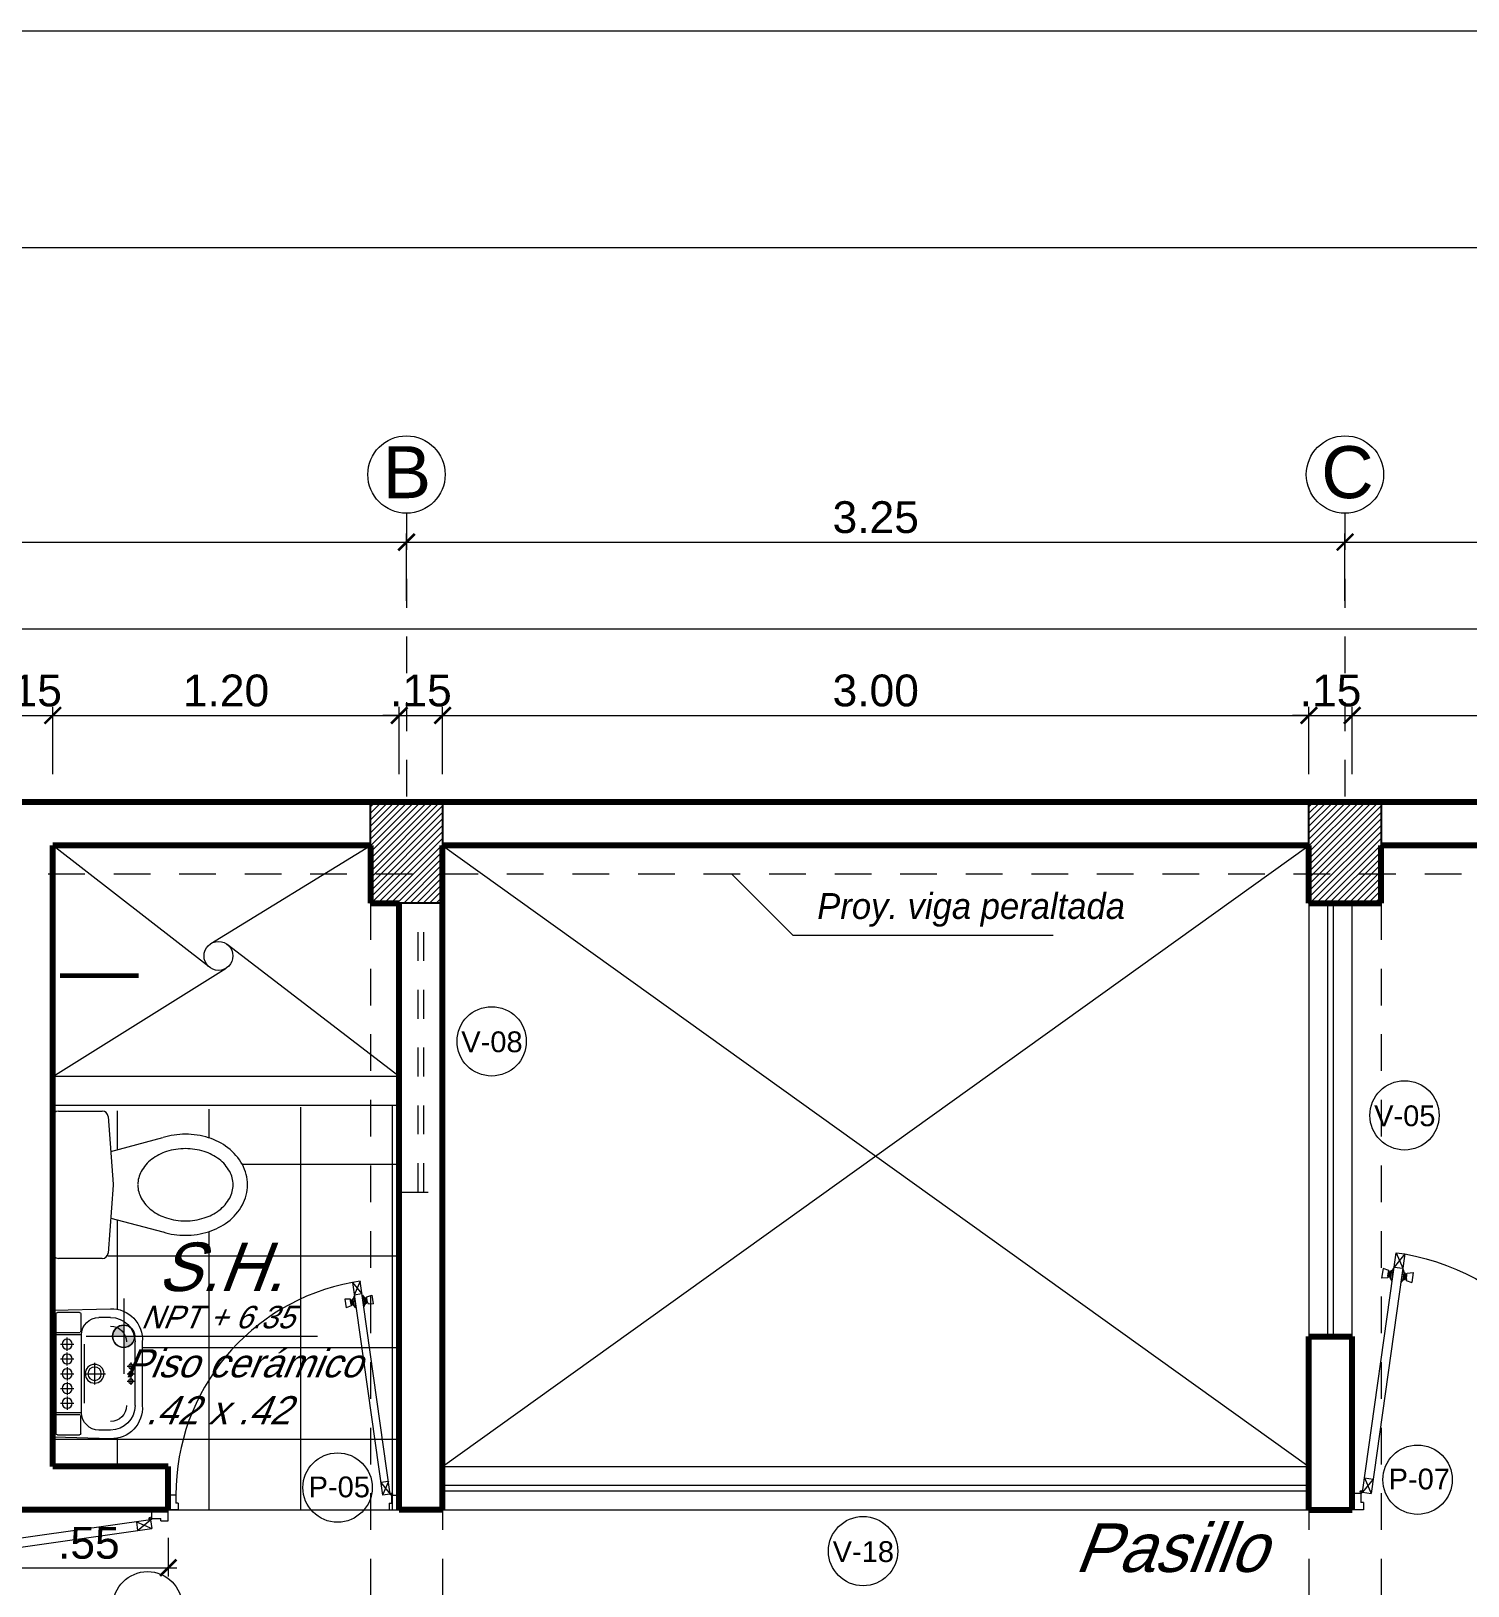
# Model space of a CAD drawing. Header units: millimetres. Extents: x 3779 to 7711, y 1445 to 3132.
# Drawn here: x 3903.43 to 3908.4, y 1485.25 to 1490.63 of the extents above; entities that cross this region are included whole.
import ezdxf

# ---------------------------------------------------------------- set-up
doc = ezdxf.new("R2010")
doc.units = ezdxf.units.MM
doc.header["$PDMODE"] = 3
for name, pattern in [('ACAD_ISO10W100', [18.5, 12, -3, 0.5, -3]), ('CENTER2', [1.125, 0.75, -0.125, 0.125, -0.125]), ('DASHDOTX2', [50.8, 25.4, -12.7, 0, -12.7]), ('HIDDEN', [9.525, 6.35, -3.175])]:
    doc.linetypes.add(name, pattern=pattern)
for name, color, linetype, lineweight in [('cotas', 7, 'Continuous', 5), ('EJES', 20, 'DASHDOTX2', 9), ('LINEA-DE-CORTE', 6, 'ACAD_ISO10W100', 60), ('MOBILIARIOS', 151, 'Continuous', 5), ('PERSONA', 7, 'Continuous', 9), ('pluma 0.0', 33, 'Continuous', 0), ('pluma 1', 1, 'Continuous', 9), ('pluma 1.5', 14, 'Continuous', 15), ('pluma 2', 2, 'Continuous', 20), ('pluma 2.5', 30, 'Continuous', 25), ('pluma 8', 98, 'Continuous', 80), ('proyecciones', 32, 'HIDDEN', 9), ('PUERTAS', 33, 'Continuous', 9), ('SANITARIOS', 40, 'Continuous', 9), ('TEXTO', 7, 'Continuous', 9), ('TEXTURAS', 35, 'Continuous', 5)]:
    doc.layers.add(name, color=color, linetype=linetype, lineweight=lineweight)
doc.styles.add('nombreambiente', font='stylu.ttf', dxfattribs={"oblique": 20})
doc.styles.get("Standard").update_dxf_attribs({"font": 'arial.ttf'})
doc.styles.add('TIMES', font='arial.ttf', dxfattribs={"height": 0.11})
doc.dimstyles.new('julio', dxfattribs={"dimtxt": 0.11, "dimasz": 0.057, "dimexe": 0.03, "dimexo": 0.097, "dimgap": 0.0295, "dimtad": 1, "dimzin": 4, "dimdsep": 46, "dimtxsty": 'TIMES', "dimblk": 'ARCHTICK', "dimcen": 0, "dimdle": 0.03, "dimclrd": 256, "dimclre": 256, "dimclrt": 256, "dimadec": 0, "dimazin": 0, "dimtfac": 1, "dimtix": 1, "dimtmove": 2, "dimatfit": 2, "dimldrblk": 'ARCHTICK', "dimfxl": 1, "dimtolj": 1, "dimtzin": 0, "dimlwd": 5, "dimlwe": 5, "dimarcsym": 0})

# ---------------------------------------------------------------- blocks, each defined once
blk = doc.blocks.new('eqwqewr')
at = {"layer": 'PUERTAS'}
for p, q in [((0.1178, 0.7625, 4483.175), (0.0879, 0.7582, 4483.175)), ((0.0879, 0.7582, 4483.175), (0.2051, -0.0706, 4483.175)), ((0.235, -0.0663, 4483.175), (0.1178, 0.7625, 4483.175)), ((0.0942, 0.704, 4483.175), (0.0902, 0.693, 4483.175)), ((0.0955, 0.7042, 4483.175), (0.0942, 0.704, 4483.175)), ((0.1005, 0.6591, 4483.175), (0.0942, 0.704, 4483.175)), ((0.1248, 0.713, 4483.175), (0.0949, 0.7087, 4483.175)), ((0.1254, 0.7084, 4483.175), (0.1268, 0.7086, 4483.175)), ((0.1331, 0.6637, 4483.175), (0.1268, 0.7086, 4483.175)), ((0.1268, 0.7086, 4483.175), (0.1336, 0.6992, 4483.175)), ((0.1437, 0.7013, 4483.175), (0.1635, 0.7082, 4483.175)), ((0.1445, 0.6958, 4483.175), (0.1437, 0.7013, 4483.175)), ((0.1635, 0.7082, 4483.175), (0.1684, 0.6743, 4483.175)), ((0.0589, 0.6934, 4483.175), (0.0637, 0.6595, 4483.175)), ((0.0799, 0.6922, 4483.175), (0.0589, 0.6934, 4483.175)), ((0.0835, 0.6664, 4483.175), (0.0637, 0.6595, 4483.175)), ((0.0806, 0.6868, 4483.175), (0.0799, 0.6922, 4483.175)), ((0.084, 0.6873, 4483.175), (0.0806, 0.6868, 4483.175)), ((0.0828, 0.6718, 4483.175), (0.0806, 0.6868, 4483.175)), ((0.0862, 0.6723, 4483.175), (0.0828, 0.6718, 4483.175)), ((0.0828, 0.6718, 4483.175), (0.0835, 0.6664, 4483.175)), ((0.0871, 0.6898, 4483.175), (0.0837, 0.6893, 4483.175)), ((0.084, 0.6873, 4483.175), (0.0837, 0.6893, 4483.175)), ((0.0862, 0.6723, 4483.175), (0.084, 0.6873, 4483.175)), ((0.0862, 0.6723, 4483.175), (0.0864, 0.6703, 4483.175)), ((0.0898, 0.6708, 4483.175), (0.0864, 0.6703, 4483.175)), ((0.0902, 0.693, 4483.175), (0.0868, 0.6925, 4483.175)), ((0.0871, 0.6898, 4483.175), (0.0868, 0.6925, 4483.175)), ((0.0898, 0.6708, 4483.175), (0.0871, 0.6898, 4483.175)), ((0.0898, 0.6708, 4483.175), (0.0902, 0.6681, 4483.175)), ((0.0936, 0.6685, 4483.175), (0.0902, 0.693, 4483.175)), ((0.0936, 0.6685, 4483.175), (0.0902, 0.6681, 4483.175)), ((0.1005, 0.6591, 4483.175), (0.0936, 0.6685, 4483.175)), ((0.0987, 0.6817, 4483.175), (0.0987, 0.6817, 4483.175)), ((0.0987, 0.6817, 4483.175), (0.0987, 0.6817, 4483.175)), ((0.1019, 0.6593, 4483.175), (0.1005, 0.6591, 4483.175)), ((0.1318, 0.6635, 4483.175), (0.1331, 0.6637, 4483.175)), ((0.1331, 0.6637, 4483.175), (0.1371, 0.6747, 4483.175)), ((0.1336, 0.6992, 4483.175), (0.137, 0.6996, 4483.175)), ((0.1371, 0.6747, 4483.175), (0.1336, 0.6992, 4483.175)), ((0.1374, 0.6969, 4483.175), (0.137, 0.6996, 4483.175)), ((0.1371, 0.6747, 4483.175), (0.1405, 0.6752, 4483.175)), ((0.1374, 0.6969, 4483.175), (0.1408, 0.6974, 4483.175)), ((0.1401, 0.6779, 4483.175), (0.1374, 0.6969, 4483.175)), ((0.1401, 0.6779, 4483.175), (0.1435, 0.6784, 4483.175)), ((0.1401, 0.6779, 4483.175), (0.1405, 0.6752, 4483.175)), ((0.1411, 0.6954, 4483.175), (0.1408, 0.6974, 4483.175)), ((0.1411, 0.6954, 4483.175), (0.1445, 0.6958, 4483.175)), ((0.1432, 0.6804, 4483.175), (0.1411, 0.6954, 4483.175)), ((0.1432, 0.6804, 4483.175), (0.1466, 0.6809, 4483.175)), ((0.1432, 0.6804, 4483.175), (0.1435, 0.6784, 4483.175)), ((0.1466, 0.6809, 4483.175), (0.1445, 0.6958, 4483.175)), ((0.1466, 0.6809, 4483.175), (0.1474, 0.6755, 4483.175)), ((0.1474, 0.6755, 4483.175), (0.1684, 0.6743, 4483.175)), ((0.228, -0.0168, 4483.175), (0.1981, -0.021, 4483.175)), ((-0.5995, -0.0707, 4483.175), (-0.6297, -0.0707, 4483.175)), ((-0.6297, -0.0707, 4483.175), (-0.6297, -0.1273, 4483.175)), ((-0.5995, -0.0707, 4483.175), (-0.5995, -0.1019, 4483.175)), ((-0.5909, -0.1019, 4483.175), (-0.5995, -0.1019, 4483.175)), ((-0.5909, -0.1019, 4483.175), (-0.5909, -0.1273, 4483.175)), ((0.235, -0.0663, 4483.175), (0.2051, -0.0706, 4483.175)), ((0.2315, -0.1019, 4483.175), (0.2401, -0.1019, 4483.175)), ((0.2315, -0.1019, 4483.175), (0.2315, -0.1273, 4483.175)), ((0.2401, -0.0707, 4483.175), (0.2401, -0.1019, 4483.175)), ((0.2401, -0.0707, 4483.175), (0.2703, -0.0707, 4483.175)), ((0.2401, -0.0707, 4483.175), (0.2401, -0.1019, 4483.175)), ((0.2703, -0.0707, 4483.175), (0.2703, -0.1273, 4483.175)), ((-0.5909, -0.1273, 4483.175), (-0.6297, -0.1273, 4483.175)), ((0.2315, -0.1273, 4483.175), (0.2703, -0.1273, 4483.175))]:
    blk.add_line(p, q, dxfattribs=at)
for radius in [0.00461, 0.000461]:
    blk.add_circle((0.2397, -0.0661, 4483.175), radius, dxfattribs=at)
at = {"layer": 'TEXTURAS', "linetype": 'Continuous', "extrusion": (-4.60854e-07, -6.59516e-08, 1)}
for p, q in [((0.0879, 0.7582, 4483.175), (0.1248, 0.713, 4483.175)), ((0.1178, 0.7625, 4483.175), (0.0949, 0.7087, 4483.175)), ((0.1981, -0.021, 4483.175), (0.235, -0.0663, 4483.175)), ((0.228, -0.0168, 4483.175), (0.2051, -0.0706, 4483.175))]:
    blk.add_line(p, q, dxfattribs=at)
at = {"layer": 'TEXTURAS'}
blk.add_arc((0.2406, -0.0678, 4483.175), 0.8401, 100.4752, 180.1986, dxfattribs=at)
blk = doc.blocks.new('khjkhjk')
at = {"layer": 'SANITARIOS'}
for p, q in [((987.6691, 424.6484), (987.8206, 424.6484)), ((987.6491, 424.1584), (987.6491, 424.6284)), ((987.8405, 424.6299), (987.8589, 424.3949)), ((987.85, 424.5084), (988.0309, 424.5568)), ((987.8589, 424.3918), (987.8405, 424.1568)), ((987.85, 424.2783), (988.0309, 424.2299)), ((987.8206, 424.1384), (987.6691, 424.1384))]:
    blk.add_line(p, q, dxfattribs=at)
for centre, radius, start, end in [((987.6691, 424.6284), 0.02, 90, 180), ((987.8206, 424.6284), 0.02, 4.4846, 90), ((988.1086, 424.3013), 0.2671, 90, 106.9016), ((988.1086, 424.3013), 0.2671, 72.5782, 90), ((988.1228, 424.3465), 0.2197, 52.8533, 72.5782), ((988.0944, 424.3465), 0.1697, 107.4218, 127.1467), ((988.1086, 424.3013), 0.2171, 90, 107.4218), ((988.1086, 424.3013), 0.2171, 72.5782, 90), ((988.1228, 424.3465), 0.1697, 52.8533, 72.5782), ((988.1445, 424.3751), 0.1837, 28.6682, 52.8533), ((988.0393, 424.3934), 0.0958, 151.3318, 179.1537), ((988.0727, 424.3751), 0.1337, 127.1467, 151.3318), ((988.1445, 424.3751), 0.1337, 28.6682, 52.8533), ((988.1778, 424.3934), 0.0958, 360, 28.6682), ((988.1778, 424.3934), 0.1458, 360, 28.6682), ((987.839, 424.3934), 0.02, 355.5154, 4.4846), ((988.0393, 424.3934), 0.0958, 180.8463, 208.6682), ((988.1778, 424.3934), 0.0958, 331.3318, 0), ((988.1778, 424.3934), 0.1458, 331.3318, 0), ((988.0727, 424.4116), 0.1337, 208.6682, 232.8533), ((988.1445, 424.4116), 0.1337, 307.1467, 331.3318), ((988.0944, 424.4403), 0.1697, 232.8533, 252.5782), ((988.1086, 424.4855), 0.2171, 252.5782, 270), ((988.1086, 424.4855), 0.2171, 270, 287.4218), ((988.1228, 424.4403), 0.1697, 287.4218, 307.1467), ((988.1445, 424.4116), 0.1837, 307.1467, 331.3318), ((988.1086, 424.4855), 0.2671, 253.0984, 270), ((988.1086, 424.4855), 0.2671, 270, 287.4218), ((988.1228, 424.4403), 0.2197, 287.4218, 307.1467), ((987.6691, 424.1584), 0.02, 180, 270), ((987.8206, 424.1584), 0.02, 270, 355.5154)]:
    blk.add_arc(centre, radius, start, end, dxfattribs=at)
blk = doc.blocks.new('lavavo 3')
at = {"layer": 'SANITARIOS'}
for p, q in [((1138.5237, 375.7609), (1138.5237, 375.8379)), ((1138.9437, 375.8419), (1138.5277, 375.8419)), ((1138.5937, 375.7584), (1138.5937, 375.8419)), ((1138.6007, 375.7539), (1138.6007, 375.8419)), ((1138.8707, 375.7539), (1138.8707, 375.8419)), ((1138.8777, 375.7584), (1138.8777, 375.8419)), ((1138.9477, 375.8379), (1138.9477, 375.7609)), ((1138.5277, 375.7569), (1138.5887, 375.7569)), ((1138.5907, 375.7539), (1138.5907, 375.7549)), ((1138.8707, 375.7539), (1138.6007, 375.7539)), ((1138.8377, 375.7439), (1138.6337, 375.7439)), ((1138.8807, 375.753), (1138.8807, 375.7549)), ((1138.9437, 375.7569), (1138.8827, 375.7569)), ((1138.5407, 375.6539), (1138.5407, 375.6939)), ((1138.9307, 375.6539), (1138.9307, 375.6939)), ((1138.8457, 375.5689), (1138.6257, 375.5689))]:
    blk.add_line(p, q, dxfattribs=at)
at = {"layer": 'SANITARIOS', "color": 4, "linetype": 'CENTER2', "ltscale": 0.04}
for p, q in [((1138.6337, 375.8269), (1138.6337, 375.7809)), ((1138.6847, 375.8269), (1138.6847, 375.7809)), ((1138.7357, 375.8269), (1138.7357, 375.7809)), ((1138.7867, 375.8269), (1138.7867, 375.7809)), ((1138.8377, 375.8269), (1138.8377, 375.7809)), ((1138.6567, 375.8039), (1138.6107, 375.8039)), ((1138.7077, 375.8039), (1138.6617, 375.8039)), ((1138.7127, 375.8039), (1138.7587, 375.8039)), ((1138.7637, 375.8039), (1138.8097, 375.8039)), ((1138.8147, 375.8039), (1138.8607, 375.8039)), ((1138.6982, 375.7089), (1138.7732, 375.7089))]:
    blk.add_line(p, q, dxfattribs=at)
at = {"layer": 'SANITARIOS', "color": 4}
blk.add_line((1138.7357, 375.7464), (1138.7357, 375.6714), dxfattribs=at)
at = {"layer": 'SANITARIOS', "color": 4, "linetype": 'CENTER2', "ltscale": 0.02}
for p, q in [((1138.6972, 375.5834), (1138.7227, 375.5834)), ((1138.7099, 375.5961), (1138.7099, 375.5706)), ((1138.7229, 375.5834), (1138.7484, 375.5834)), ((1138.7357, 375.5961), (1138.7357, 375.5706)), ((1138.7487, 375.5834), (1138.7742, 375.5834)), ((1138.7614, 375.5961), (1138.7614, 375.5706))]:
    blk.add_line(p, q, dxfattribs=at)
at = {"layer": 'SANITARIOS'}
blk.add_lwpolyline([(1138.5157, 375.8489), (1138.5107, 375.6539, 0.445971), (1138.6257, 375.5439), (1138.8457, 375.5439, 0.445971), (1138.9607, 375.6539), (1138.9557, 375.8489, 0.414214), (1138.9507, 375.8539), (1138.5207, 375.8539, 0.414214)], format="xyb", close=True, dxfattribs=at)
for centre, radius in [((1138.6337, 375.8039), 0.0173), ((1138.6847, 375.8039), 0.0173), ((1138.7357, 375.8039), 0.0173), ((1138.7867, 375.8039), 0.0173), ((1138.8377, 375.8039), 0.0173), ((1138.7357, 375.7089), 0.0325), ((1138.7357, 375.7089), 0.0232), ((1138.7099, 375.5834), 0.00775), ((1138.7357, 375.5834), 0.00775), ((1138.7614, 375.5834), 0.00775)]:
    blk.add_circle(centre, radius, dxfattribs=at)
for centre, radius, start, end in [((1138.5277, 375.8379), 0.004, 90, 180), ((1138.9437, 375.8379), 0.004, 360, 90), ((1138.5277, 375.7609), 0.004, 180, 270), ((1138.6007, 375.6939), 0.06, 90, 180), ((1138.5887, 375.7549), 0.002, 0, 90), ((1138.8707, 375.6939), 0.06, 0, 90), ((1138.8827, 375.7549), 0.002, 90, 180), ((1138.9437, 375.7609), 0.004, 270, 0), ((1138.6257, 375.6539), 0.085, 180, 270), ((1138.6257, 375.6539), 0.055, 180, 270), ((1138.8457, 375.6539), 0.085, 270, 0), ((1138.8457, 375.6539), 0.055, 270, 0)]:
    blk.add_arc(centre, radius, start, end, dxfattribs=at)
blk = doc.blocks.new('iiuyu')
at = {"layer": 'pluma 1', "ltscale": 0.3}
h = blk.add_hatch(color=256, dxfattribs=at)
h.paths.add_polyline_path([(1118.6362, 393.0279, 0.414214), (1118.5977, 392.9893), (1118.6362, 392.9893)])
h.paths.add_polyline_path([(1118.6747, 392.9893), (1118.6362, 392.9893), (1118.6362, 392.9508, 0.414214)])
for p, q in [((1118.6362, 393.1195), (1118.6362, 392.8592)), ((1118.506, 392.9893), (1119.307, 392.9893))]:
    blk.add_line(p, q, dxfattribs=at)
blk.add_circle((1118.6362, 392.9893), 0.0385, dxfattribs=at)
for start, end in [(0, 180), (180, 0)]:
    blk.add_arc((1118.6362, 392.9893), 0.0385, start, end, dxfattribs=at)
blk = doc.blocks.new('_ArchTick')
at = {"color": 0, "linetype": 'ByBlock', "lineweight": 40, "const_width": 0.15}
blk.add_lwpolyline([(-0.5, -0.5), (0.5, 0.5)], dxfattribs=at)
blk = doc.blocks.new('*D444')
at = {"layer": 'cotas', "lineweight": 5, "transparency": 16777216}
for p, q in [((3901.5224, 1488.5592), (3916.8824, 1488.5592)), ((3901.5524, 1488.0562), (3901.5524, 1488.5892)), ((3916.8524, 1488.0562), (3916.8524, 1488.5892))]:
    blk.add_line(p, q, dxfattribs=at)
at = {"layer": 'Defpoints', "color": 0, "transparency": 16777216}
for p in [(3916.8524, 1488.5592), (3901.5524, 1487.9592), (3916.8524, 1487.9592)]:
    blk.add_point(p, dxfattribs=at)
at = {"layer": 'cotas', "lineweight": 5, "transparency": 16777216, "xscale": 0.057, "yscale": 0.057, "zscale": 0.057, "rotation": 180}
blk.add_blockref('_ArchTick', (3901.5524, 1488.5592), dxfattribs=at)
at = {"layer": 'cotas', "lineweight": 5, "transparency": 16777216, "xscale": 0.057, "yscale": 0.057, "zscale": 0.057}
blk.add_blockref('_ArchTick', (3916.8524, 1488.5592), dxfattribs=at)
at = {"layer": 'cotas', "transparency": 16777216, "insert": (3909.355, 1488.65), "char_height": 0.11, "attachment_point": 5, "style": 'TIMES'}
blk.add_mtext('\\A1;15.30', dxfattribs=at)
blk = doc.blocks.new('*D375')
at = {"layer": 'cotas', "lineweight": 5, "transparency": 16777216}
for p, q in [((3901.5524, 1488.6562), (3901.5524, 1488.8892)), ((3904.7274, 1488.6562), (3904.7274, 1488.8892)), ((3901.5224, 1488.8592), (3904.7574, 1488.8592))]:
    blk.add_line(p, q, dxfattribs=at)
at = {"layer": 'Defpoints', "color": 0, "transparency": 16777216}
for p in [(3904.7274, 1488.8592), (3901.5524, 1488.5592), (3904.7274, 1488.5592)]:
    blk.add_point(p, dxfattribs=at)
at = {"layer": 'cotas', "lineweight": 5, "transparency": 16777216, "xscale": 0.057, "yscale": 0.057, "zscale": 0.057, "rotation": 180}
blk.add_blockref('_ArchTick', (3901.5524, 1488.8592), dxfattribs=at)
at = {"layer": 'cotas', "lineweight": 5, "transparency": 16777216, "xscale": 0.057, "yscale": 0.057, "zscale": 0.057}
blk.add_blockref('_ArchTick', (3904.7274, 1488.8592), dxfattribs=at)
at = {"layer": 'cotas', "transparency": 16777216, "insert": (3903.1399, 1488.9449), "char_height": 0.11, "attachment_point": 5, "style": 'TIMES'}
blk.add_mtext('\\A1;3.18', dxfattribs=at)
blk = doc.blocks.new('*D376')
at = {"layer": 'cotas', "lineweight": 5, "transparency": 16777216}
for p, q in [((3904.7274, 1488.6562), (3904.7274, 1488.8892)), ((3907.9774, 1488.6562), (3907.9774, 1488.8892)), ((3904.6974, 1488.8592), (3908.0074, 1488.8592))]:
    blk.add_line(p, q, dxfattribs=at)
at = {"layer": 'Defpoints', "color": 0, "transparency": 16777216}
for p in [(3907.9774, 1488.8592), (3904.7274, 1488.5592), (3907.9774, 1488.5592)]:
    blk.add_point(p, dxfattribs=at)
at = {"layer": 'cotas', "lineweight": 5, "transparency": 16777216, "xscale": 0.057, "yscale": 0.057, "zscale": 0.057, "rotation": 180}
blk.add_blockref('_ArchTick', (3904.7274, 1488.8592), dxfattribs=at)
at = {"layer": 'cotas', "lineweight": 5, "transparency": 16777216, "xscale": 0.057, "yscale": 0.057, "zscale": 0.057}
blk.add_blockref('_ArchTick', (3907.9774, 1488.8592), dxfattribs=at)
at = {"layer": 'cotas', "transparency": 16777216, "insert": (3906.3524, 1488.9449), "char_height": 0.11, "attachment_point": 5, "style": 'TIMES'}
blk.add_mtext('\\A1;3.25', dxfattribs=at)
blk = doc.blocks.new('*D377')
at = {"layer": 'cotas', "lineweight": 5, "transparency": 16777216}
for p, q in [((3907.9774, 1488.6562), (3907.9774, 1488.8892)), ((3910.4774, 1488.6562), (3910.4774, 1488.8892)), ((3907.9474, 1488.8592), (3910.5074, 1488.8592))]:
    blk.add_line(p, q, dxfattribs=at)
at = {"layer": 'Defpoints', "color": 0, "transparency": 16777216}
for p in [(3910.4774, 1488.8592), (3907.9774, 1488.5592), (3910.4774, 1488.5592)]:
    blk.add_point(p, dxfattribs=at)
at = {"layer": 'cotas', "lineweight": 5, "transparency": 16777216, "xscale": 0.057, "yscale": 0.057, "zscale": 0.057, "rotation": 180}
blk.add_blockref('_ArchTick', (3907.9774, 1488.8592), dxfattribs=at)
at = {"layer": 'cotas', "lineweight": 5, "transparency": 16777216, "xscale": 0.057, "yscale": 0.057, "zscale": 0.057}
blk.add_blockref('_ArchTick', (3910.4774, 1488.8592), dxfattribs=at)
at = {"layer": 'cotas', "transparency": 16777216, "insert": (3909.2274, 1488.9449), "char_height": 0.11, "attachment_point": 5, "style": 'TIMES'}
blk.add_mtext('\\A1;2.50', dxfattribs=at)
blk = doc.blocks.new('*D383')
at = {"layer": 'cotas', "lineweight": 5, "transparency": 16777216}
for p, q in [((3903.5024, 1488.0562), (3903.5024, 1488.2892)), ((3904.7024, 1488.0562), (3904.7024, 1488.2892)), ((3903.4724, 1488.2592), (3904.7324, 1488.2592))]:
    blk.add_line(p, q, dxfattribs=at)
at = {"layer": 'Defpoints', "color": 0, "transparency": 16777216}
for p in [(3904.7024, 1488.2592), (3903.5024, 1487.9592), (3904.7024, 1487.9592)]:
    blk.add_point(p, dxfattribs=at)
at = {"layer": 'cotas', "lineweight": 5, "transparency": 16777216, "xscale": 0.057, "yscale": 0.057, "zscale": 0.057, "rotation": 180}
blk.add_blockref('_ArchTick', (3903.5024, 1488.2592), dxfattribs=at)
at = {"layer": 'cotas', "lineweight": 5, "transparency": 16777216, "xscale": 0.057, "yscale": 0.057, "zscale": 0.057}
blk.add_blockref('_ArchTick', (3904.7024, 1488.2592), dxfattribs=at)
at = {"layer": 'cotas', "transparency": 16777216, "insert": (3904.1024, 1488.3449), "char_height": 0.11, "attachment_point": 5, "style": 'TIMES'}
blk.add_mtext('\\A1;1.20', dxfattribs=at)
blk = doc.blocks.new('*D384')
at = {"layer": 'cotas', "lineweight": 5, "transparency": 16777216}
for p, q in [((3907.8524, 1488.0562), (3907.8524, 1488.2892)), ((3908.0024, 1488.0562), (3908.0024, 1488.2892)), ((3907.8524, 1488.2592), (3907.7954, 1488.2592)), ((3907.8524, 1488.2592), (3908.0024, 1488.2592)), ((3908.0024, 1488.2592), (3908.0594, 1488.2592))]:
    blk.add_line(p, q, dxfattribs=at)
at = {"layer": 'Defpoints', "color": 0, "transparency": 16777216}
for p in [(3908.0024, 1488.2592), (3907.8524, 1487.9592), (3908.0024, 1487.9592)]:
    blk.add_point(p, dxfattribs=at)
at = {"layer": 'cotas', "lineweight": 5, "transparency": 16777216, "xscale": 0.057, "yscale": 0.057, "zscale": 0.057}
blk.add_blockref('_ArchTick', (3907.8524, 1488.2592), dxfattribs=at)
at = {"layer": 'cotas', "lineweight": 5, "transparency": 16777216, "xscale": 0.057, "yscale": 0.057, "zscale": 0.057, "rotation": 180}
blk.add_blockref('_ArchTick', (3908.0024, 1488.2592), dxfattribs=at)
at = {"layer": 'cotas', "transparency": 16777216, "insert": (3907.9274, 1488.3449), "char_height": 0.11, "attachment_point": 5, "style": 'TIMES'}
blk.add_mtext('\\A1;.15', dxfattribs=at)
blk = doc.blocks.new('*D385')
at = {"layer": 'cotas', "lineweight": 5, "transparency": 16777216}
for p, q in [((3908.0024, 1488.0562), (3908.0024, 1488.2892)), ((3910.3524, 1488.0562), (3910.3524, 1488.2892)), ((3907.9724, 1488.2592), (3910.3824, 1488.2592))]:
    blk.add_line(p, q, dxfattribs=at)
at = {"layer": 'Defpoints', "color": 0, "transparency": 16777216}
for p in [(3910.3524, 1488.2592), (3908.0024, 1487.9592), (3910.3524, 1487.9592)]:
    blk.add_point(p, dxfattribs=at)
at = {"layer": 'cotas', "lineweight": 5, "transparency": 16777216, "xscale": 0.057, "yscale": 0.057, "zscale": 0.057, "rotation": 180}
blk.add_blockref('_ArchTick', (3908.0024, 1488.2592), dxfattribs=at)
at = {"layer": 'cotas', "lineweight": 5, "transparency": 16777216, "xscale": 0.057, "yscale": 0.057, "zscale": 0.057}
blk.add_blockref('_ArchTick', (3910.3524, 1488.2592), dxfattribs=at)
at = {"layer": 'cotas', "transparency": 16777216, "insert": (3909.1774, 1488.3449), "char_height": 0.11, "attachment_point": 5, "style": 'TIMES'}
blk.add_mtext('\\A1;2.35', dxfattribs=at)
blk = doc.blocks.new('*D411')
at = {"layer": 'cotas', "lineweight": 5, "transparency": 16777216}
for p, q in [((3904.8524, 1488.0562), (3904.8524, 1488.2892)), ((3907.8524, 1488.0562), (3907.8524, 1488.2892)), ((3904.8224, 1488.2592), (3907.8824, 1488.2592))]:
    blk.add_line(p, q, dxfattribs=at)
at = {"layer": 'Defpoints', "color": 0, "transparency": 16777216}
for p in [(3907.8524, 1488.2592), (3904.8524, 1487.9592), (3907.8524, 1487.9592)]:
    blk.add_point(p, dxfattribs=at)
at = {"layer": 'cotas', "lineweight": 5, "transparency": 16777216, "xscale": 0.057, "yscale": 0.057, "zscale": 0.057, "rotation": 180}
blk.add_blockref('_ArchTick', (3904.8524, 1488.2592), dxfattribs=at)
at = {"layer": 'cotas', "lineweight": 5, "transparency": 16777216, "xscale": 0.057, "yscale": 0.057, "zscale": 0.057}
blk.add_blockref('_ArchTick', (3907.8524, 1488.2592), dxfattribs=at)
at = {"layer": 'cotas', "transparency": 16777216, "insert": (3906.3524, 1488.3449), "char_height": 0.11, "attachment_point": 5, "style": 'TIMES'}
blk.add_mtext('\\A1;3.00', dxfattribs=at)
blk = doc.blocks.new('*D430')
at = {"layer": 'cotas', "lineweight": 5, "transparency": 16777216}
for p, q in [((3904.7024, 1488.0562), (3904.7024, 1488.2892)), ((3904.8524, 1488.0562), (3904.8524, 1488.2892)), ((3904.7024, 1488.2592), (3904.6454, 1488.2592)), ((3904.7024, 1488.2592), (3904.8524, 1488.2592)), ((3904.8524, 1488.2592), (3904.9094, 1488.2592))]:
    blk.add_line(p, q, dxfattribs=at)
at = {"layer": 'Defpoints', "color": 0, "transparency": 16777216}
for p in [(3904.8524, 1488.2592), (3904.7024, 1487.9592), (3904.8524, 1487.9592)]:
    blk.add_point(p, dxfattribs=at)
at = {"layer": 'cotas', "lineweight": 5, "transparency": 16777216, "xscale": 0.057, "yscale": 0.057, "zscale": 0.057}
blk.add_blockref('_ArchTick', (3904.7024, 1488.2592), dxfattribs=at)
at = {"layer": 'cotas', "lineweight": 5, "transparency": 16777216, "xscale": 0.057, "yscale": 0.057, "zscale": 0.057, "rotation": 180}
blk.add_blockref('_ArchTick', (3904.8524, 1488.2592), dxfattribs=at)
at = {"layer": 'cotas', "transparency": 16777216, "insert": (3904.7774, 1488.3449), "char_height": 0.11, "attachment_point": 5, "style": 'TIMES'}
blk.add_mtext('\\A1;.15', dxfattribs=at)
blk = doc.blocks.new('*D431')
at = {"layer": 'cotas', "lineweight": 5, "transparency": 16777216}
for p, q in [((3903.3524, 1488.0562), (3903.3524, 1488.2892)), ((3903.5024, 1488.0562), (3903.5024, 1488.2892)), ((3903.3524, 1488.2592), (3903.2954, 1488.2592)), ((3903.3524, 1488.2592), (3903.5024, 1488.2592)), ((3903.5024, 1488.2592), (3903.5594, 1488.2592))]:
    blk.add_line(p, q, dxfattribs=at)
at = {"layer": 'Defpoints', "color": 0, "transparency": 16777216}
for p in [(3903.5024, 1488.2592), (3903.3524, 1487.9592), (3903.5024, 1487.9592)]:
    blk.add_point(p, dxfattribs=at)
at = {"layer": 'cotas', "lineweight": 5, "transparency": 16777216, "xscale": 0.057, "yscale": 0.057, "zscale": 0.057}
blk.add_blockref('_ArchTick', (3903.3524, 1488.2592), dxfattribs=at)
at = {"layer": 'cotas', "lineweight": 5, "transparency": 16777216, "xscale": 0.057, "yscale": 0.057, "zscale": 0.057, "rotation": 180}
blk.add_blockref('_ArchTick', (3903.5024, 1488.2592), dxfattribs=at)
at = {"layer": 'cotas', "transparency": 16777216, "insert": (3903.4274, 1488.3449), "char_height": 0.11, "attachment_point": 5, "style": 'TIMES'}
blk.add_mtext('\\A1;.15', dxfattribs=at)
blk = doc.blocks.new('*D342')
at = {"layer": 'cotas', "lineweight": 5, "transparency": 16777216}
for p, q in [((3903.3524, 1485.4122), (3903.3524, 1485.2785)), ((3903.9024, 1485.4122), (3903.9024, 1485.2785)), ((3903.3224, 1485.3085), (3903.9324, 1485.3085))]:
    blk.add_line(p, q, dxfattribs=at)
at = {"layer": 'Defpoints', "color": 0, "transparency": 16777216}
for p in [(3903.3524, 1485.5092), (3903.9024, 1485.5092), (3903.9024, 1485.3085)]:
    blk.add_point(p, dxfattribs=at)
at = {"layer": 'cotas', "lineweight": 5, "transparency": 16777216, "xscale": 0.057, "yscale": 0.057, "zscale": 0.057, "rotation": 180}
blk.add_blockref('_ArchTick', (3903.3524, 1485.3085), dxfattribs=at)
at = {"layer": 'cotas', "lineweight": 5, "transparency": 16777216, "xscale": 0.057, "yscale": 0.057, "zscale": 0.057}
blk.add_blockref('_ArchTick', (3903.9024, 1485.3085), dxfattribs=at)
at = {"layer": 'cotas', "transparency": 16777216, "insert": (3903.6274, 1485.394), "char_height": 0.11, "attachment_point": 5, "style": 'TIMES'}
blk.add_mtext('\\A1;.55', dxfattribs=at)

msp = doc.modelspace()

# ---------------------------------------------------------------- hatches: boundary and pattern name
at = {"layer": 'TEXTURAS'}
h = msp.add_hatch(dxfattribs=at)
h.set_pattern_fill('LINE', color=256, scale=0.005, angle=45)
h.set_pattern_definition([(45, (50.738948, -57.590765), (-0.01122532015, 0.01122532015), [])])
h.paths.add_polyline_path([(3904.8524, 1487.8092), (3904.8524, 1487.9592), (3904.6024, 1487.9592), (3904.6024, 1487.6092), (3904.8524, 1487.6092)])
h = msp.add_hatch(dxfattribs=at)
h.set_pattern_fill('LINE', color=256, scale=0.005, angle=45)
h.set_pattern_definition([(45, (53.988948, -57.590765), (-0.01122532015, 0.01122532015), [])])
h.paths.add_polyline_path([(3908.1024, 1487.8092), (3908.1024, 1487.9592), (3907.8524, 1487.9592), (3907.8524, 1487.6092), (3908.1024, 1487.6092)])
h = msp.add_hatch(dxfattribs=at)
h.set_pattern_fill('NET', color=256, scale=0.1)
h.set_pattern_definition([(0, (47.68895, -70.31427), (0, 0.3175), []), (90, (47.68895, -70.31427), (-0.3175, 2e-17), [])])
h.paths.add_polyline_path([(3902.359, 1486.5643, -0.156288), (3902.2787, 1486.4861, -0.113595), (3902.1619, 1486.4592, -0.057065), (3902.1015, 1486.4661), (3901.9034, 1486.5192), (3901.8924, 1486.3792), (3901.7024, 1486.3792), (3901.7024, 1486.2), (3901.9024, 1486.2051, -0.401257), (3902.0124, 1486.1063), (3902.0124, 1485.8701, -0.442532), (3901.9036, 1485.7551), (3901.7024, 1485.7602), (3901.7024, 1485.6592), (3902.5524, 1485.6592), (3902.5524, 1485.5092), (3903.3524, 1485.5092), (3903.3524, 1486.9092), (3901.8739, 1486.8892, -0.39147), (3901.8938, 1486.8708), (3901.9034, 1486.7493), (3902.0843, 1486.7977, -0.073881), (3902.1619, 1486.8092, -0.113337), (3902.2782, 1486.7813, -0.155742), (3902.359, 1486.7042, -0.125745), (3902.3769, 1486.6342, -0.125745)])
h.paths.add_polyline_path([(3904.7024, 1486.9092), (3903.6739, 1486.8892, -0.39147), (3903.6938, 1486.8708), (3903.7034, 1486.7493), (3903.8843, 1486.7977, -0.073881), (3903.9619, 1486.8092, -0.113337), (3904.0782, 1486.7813, -0.155742), (3904.159, 1486.7042, -0.125745), (3904.1769, 1486.6342, -0.125745), (3904.159, 1486.5643, -0.156288), (3904.0787, 1486.4861, -0.113595), (3903.9619, 1486.4592, -0.057065), (3903.9015, 1486.4661), (3903.7034, 1486.5192), (3903.6924, 1486.3792), (3903.5024, 1486.3792), (3903.5024, 1486.2), (3903.7024, 1486.2051, -0.401257), (3903.8124, 1486.1063), (3903.8124, 1485.8701, -0.442532), (3903.7036, 1485.7551), (3903.5024, 1485.7602), (3903.5024, 1485.6592), (3903.9024, 1485.6592), (3903.9024, 1485.5092), (3904.7024, 1485.5092)])

# ---------------------------------------------------------------- linework, layer by layer
at = {"layer": 'cotas'}
for points in [[(3898.5938, 1460.9283), (3940.5938, 1460.9283), (3940.5938, 1490.6283), (3898.5938, 1490.6283)], [(3899.3438, 1461.6783), (3939.8438, 1461.6783), (3939.8438, 1489.8783), (3899.3438, 1489.8783)]]:
    msp.add_lwpolyline(points, close=True, dxfattribs=at)
at = {"layer": 'EJES', "ltscale": 0.005}
for p, q in [((3904.7274, 1488.9592), (3904.7274, 1487.9592)), ((3907.9774, 1488.9592), (3907.9774, 1487.9592))]:
    msp.add_line(p, q, dxfattribs=at)
at = {"layer": 'LINEA-DE-CORTE', "ltscale": 0.05}
msp.add_line((3900.5277, 1487.3587), (3903.7994, 1487.3587), dxfattribs=at)
at = {"layer": 'pluma 0.0'}
for p, q in [((3904.0456, 1487.3871), (3903.5024, 1487.8092)), ((3904.0501, 1487.4692), (3904.6024, 1487.8092)), ((3904.8524, 1487.8092), (3907.8524, 1485.6592)), ((3904.8524, 1485.6592), (3907.8524, 1487.8092)), ((3904.7024, 1487.0092), (3904.1068, 1487.4663)), ((3903.5024, 1487.0092), (3904.1028, 1487.3842))]:
    msp.add_line(p, q, dxfattribs=at)
msp.add_circle((3904.0763, 1487.4266), 0.05, dxfattribs=at)
at = {"layer": 'pluma 1'}
for p, q in [((3907.9174, 1487.6092), (3907.9174, 1486.1092)), ((3907.9374, 1486.1092), (3907.9374, 1487.6092)), ((3904.8524, 1485.5942), (3907.8524, 1485.5942)), ((3904.8524, 1485.5742), (3907.8524, 1485.5742))]:
    msp.add_line(p, q, dxfattribs=at)
for centre, radius in [((3904.7274, 1489.0931), 0.1339), ((3907.9774, 1489.0931), 0.1339), ((3905.0224, 1487.1308), 0.12), ((3905.0224, 1487.1308), 0.12), ((3908.1836, 1486.8746), 0.12), ((3904.4888, 1485.586), 0.12), ((3908.2288, 1485.6133), 0.12), ((3906.3086, 1485.3659), 0.12), ((3903.8306, 1485.175), 0.12)]:
    msp.add_circle(centre, radius, dxfattribs=at)
at = {"layer": 'pluma 1.5'}
for p, q in [((3904.7024, 1487.0092), (3903.5024, 1487.0092)), ((3904.7024, 1486.9092), (3903.5024, 1486.9092))]:
    msp.add_line(p, q, dxfattribs=at)
at = {"layer": 'pluma 2'}
for p, q in [((3907.8524, 1487.6092), (3907.8524, 1486.1092)), ((3908.0024, 1486.1092), (3908.0024, 1487.6092)), ((3904.8524, 1485.6592), (3907.8524, 1485.6592)), ((3904.8524, 1485.5092), (3907.8524, 1485.5092))]:
    msp.add_line(p, q, dxfattribs=at)
at = {"layer": 'pluma 2.5'}
for points in [[(3904.8524, 1487.6092), (3904.6024, 1487.6092), (3904.6024, 1487.9592), (3904.8524, 1487.9592)], [(3908.1024, 1487.6092), (3907.8524, 1487.6092), (3907.8524, 1487.9592), (3908.1024, 1487.9592)]]:
    msp.add_lwpolyline(points, close=True, dxfattribs=at)
at = {"layer": 'pluma 8'}
for p, q in [((3916.8524, 1487.9592), (3901.5524, 1487.9592)), ((3904.6024, 1487.8092), (3903.5024, 1487.8092)), ((3903.5024, 1485.6592), (3903.5024, 1487.8092)), ((3904.6024, 1487.8092), (3904.6024, 1487.6092)), ((3907.8524, 1487.8092), (3904.8524, 1487.8092)), ((3904.8524, 1487.6092), (3904.8524, 1487.8092)), ((3907.8524, 1487.6092), (3907.8524, 1487.8092)), ((3910.3524, 1487.8092), (3908.1024, 1487.8092)), ((3908.1024, 1487.6092), (3908.1024, 1487.8092)), ((3904.6024, 1487.6092), (3904.7024, 1487.6092)), ((3904.7024, 1485.5092), (3904.7024, 1487.6092)), ((3904.8524, 1485.5092), (3904.8524, 1487.6092)), ((3907.8524, 1487.6092), (3908.1024, 1487.6092)), ((3907.8524, 1485.5092), (3907.8524, 1486.1092)), ((3907.8524, 1486.1092), (3908.0024, 1486.1092)), ((3908.0024, 1485.5092), (3908.0024, 1486.1092)), ((3903.9024, 1485.6592), (3903.5024, 1485.6592)), ((3903.9024, 1485.5092), (3903.9024, 1485.6592)), ((3903.9024, 1485.5092), (3903.3524, 1485.5092)), ((3904.8524, 1485.5092), (3904.7024, 1485.5092)), ((3907.8524, 1485.5092), (3908.0024, 1485.5092))]:
    msp.add_line(p, q, dxfattribs=at)
at = {"layer": 'proyecciones', "linetype": 'HIDDEN', "ltscale": 0.02}
for p, q in [((3916.5524, 1487.7092), (3901.8024, 1487.7092)), ((3904.6024, 1487.6092), (3904.6024, 1481.9092)), ((3904.8524, 1487.6092), (3904.8524, 1481.9092)), ((3907.8524, 1487.6092), (3907.8524, 1481.9092)), ((3908.1024, 1487.6092), (3908.1024, 1481.9092))]:
    msp.add_line(p, q, dxfattribs=at)
at = {"layer": 'proyecciones', "linetype": 'HIDDEN', "ltscale": 0.01}
for p, q in [((3904.7674, 1486.6092), (3904.7674, 1487.6092)), ((3904.7874, 1486.6092), (3904.7874, 1487.6092)), ((3904.7024, 1486.6092), (3904.8524, 1486.6092))]:
    msp.add_line(p, q, dxfattribs=at)
at = {"layer": 'TEXTURAS'}
msp.add_line((3903.9024, 1485.5092), (3904.7024, 1485.5092), dxfattribs=at)
msp.add_lwpolyline([(3906.9667, 1487.4971), (3906.0667, 1487.4971), (3905.8546, 1487.7092)], dxfattribs=at)

# ---------------------------------------------------------------- block references
at = {"layer": 'MOBILIARIOS', "linetype": 'Continuous', "xscale": -1, "rotation": 90}
msp.add_blockref('lavavo 3', (4279.3563, 2624.7158), dxfattribs=at)
at = {"layer": 'pluma 1', "linetype": 'Continuous'}
msp.add_blockref('iiuyu', (2785.1121, 1093.1206), dxfattribs=at)
at = {"layer": 'PUERTAS', "xscale": -1}
msp.add_blockref('eqwqewr', (3908.2727, 1485.6366, -4483.175), dxfattribs=at)
at = {"layer": 'PUERTAS', "rotation": 90.00000000000001}
msp.add_blockref('eqwqewr', (3903.7751, 1485.2389, -4483.175), dxfattribs=at)
at = {"layer": 'SANITARIOS', "linetype": 'Continuous'}
msp.add_blockref('khjkhjk', (2915.8533, 1062.2409), dxfattribs=at)
at = {"layer": 'TEXTURAS', "xscale": 0.8888888888901039, "yscale": 0.8888888888901039, "zscale": 0.8888888888901039}
msp.add_blockref('eqwqewr', (3904.4621, 1485.6224, -3985.0444), dxfattribs=at)

# ---------------------------------------------------------------- texts
at = {"layer": 'PERSONA', "linetype": 'Continuous', "char_height": 0.072, "width": 1.154549, "attachment_point": 1}
for s, insert in [('V-08', (3904.9171, 1487.1652)), ('V-08', (3904.9171, 1487.1652)), ('V-05', (3908.0783, 1486.9091)), ('P-07', (3908.1285, 1485.6516)), ('P-05', (3904.3884, 1485.6243)), ('V-18', (3906.2033, 1485.4003))]:
    msp.add_mtext(s, dxfattribs=dict(at, insert=insert))
at = {"layer": 'TEXTO', "color": 5, "char_height": 0.18, "width": 2.597734, "attachment_point": 1}
for s, insert in [('{\\C7;B}', (3904.645, 1489.1913)), ('{\\fArial|b0|i0|c0|p34;\\C7;C}', (3907.895, 1489.1913))]:
    msp.add_mtext(s, dxfattribs=dict(at, insert=insert))
at = {"layer": 'TEXTO', "insert": (3906.1499, 1487.6441), "char_height": 0.0896, "width": 2.293656, "attachment_point": 1}
msp.add_mtext('{\\fStylus BT|b0|i1|c0|p34;\\C7;Proy. viga peraltada}', dxfattribs=at)
at = {"layer": 'TEXTO', "attachment_point": 1, "style": 'nombreambiente'}
for s, insert, char_height, width in [('{\\Q21;S.H.}', (3903.8632, 1486.4343), 0.168, 1.67738), ('{\\Q23;NPT + 6.35}', (3903.8066, 1486.2152), 0.078, 0.949042), ('{\\Q23; Piso cerámico    \\P   .42 x .42\\P   }', (3903.7142, 1486.065), 0.0975, 1.795972), ('{\\Q21;Pasillo}', (3907.0386, 1485.4618), 0.168, 1.67738)]:
    msp.add_mtext(s, dxfattribs=dict(at, insert=insert, char_height=char_height, width=width))

# ---------------------------------------------------------------- dimensions: what is measured, and where the dimension line sits
at = {"layer": 'cotas'}
for base, p1, p2, picture, middle in [((3904.7274037863, 1488.8592296829), (3901.5524037863, 1488.5592296829), (3904.7274037863, 1488.5592296829), '*D375', (3903.1399037863, 1488.9449302286)), ((3907.9774, 1488.8592), (3904.7274, 1488.5592), (3907.9774, 1488.5592), '*D376', (3906.3524, 1488.9449)), ((3910.4774, 1488.8592), (3907.9774, 1488.5592), (3910.4774, 1488.5592), '*D377', (3909.2274, 1488.9449)), ((3903.5024, 1488.2592), (3903.3524, 1487.9592), (3903.5024, 1487.9592), '*D431', (3903.4274, 1488.3449)), ((3904.7024, 1488.2592), (3903.5024, 1487.9592), (3904.7024, 1487.9592), '*D383', (3904.1024, 1488.3449)), ((3904.8524, 1488.2592), (3904.7024, 1487.9592), (3904.8524, 1487.9592), '*D430', (3904.7774, 1488.3449)), ((3907.8524, 1488.2592), (3904.8524, 1487.9592), (3907.8524, 1487.9592), '*D411', (3906.3524, 1488.3449)), ((3908.0024, 1488.2592), (3907.8524, 1487.9592), (3908.0024, 1487.9592), '*D384', (3907.9274, 1488.3449)), ((3910.3524, 1488.2592), (3908.0024, 1487.9592), (3910.3524, 1487.9592), '*D385', (3909.1774, 1488.3449)), ((3903.9024, 1485.3085), (3903.3524, 1485.5092), (3903.9024, 1485.5092), '*D342', (3903.6274, 1485.394))]:
    dim = msp.add_linear_dim(base=base, p1=p1, p2=p2, dimstyle='julio', dxfattribs=at)
    dim.commit()
    dim.dimension.update_dxf_attribs({"geometry": picture, "text_midpoint": middle})
dim = msp.add_linear_dim(base=(3916.8524, 1488.5592), p1=(3901.5524, 1487.9592), p2=(3916.8524, 1487.9592), angle=0, dimstyle='julio', dxfattribs=at)
dim.commit()
dim.dimension.update_dxf_attribs({"geometry": '*D444', "text_midpoint": (3909.355, 1488.65), "dimtype": 161})

doc.saveas('drawing.dxf')
